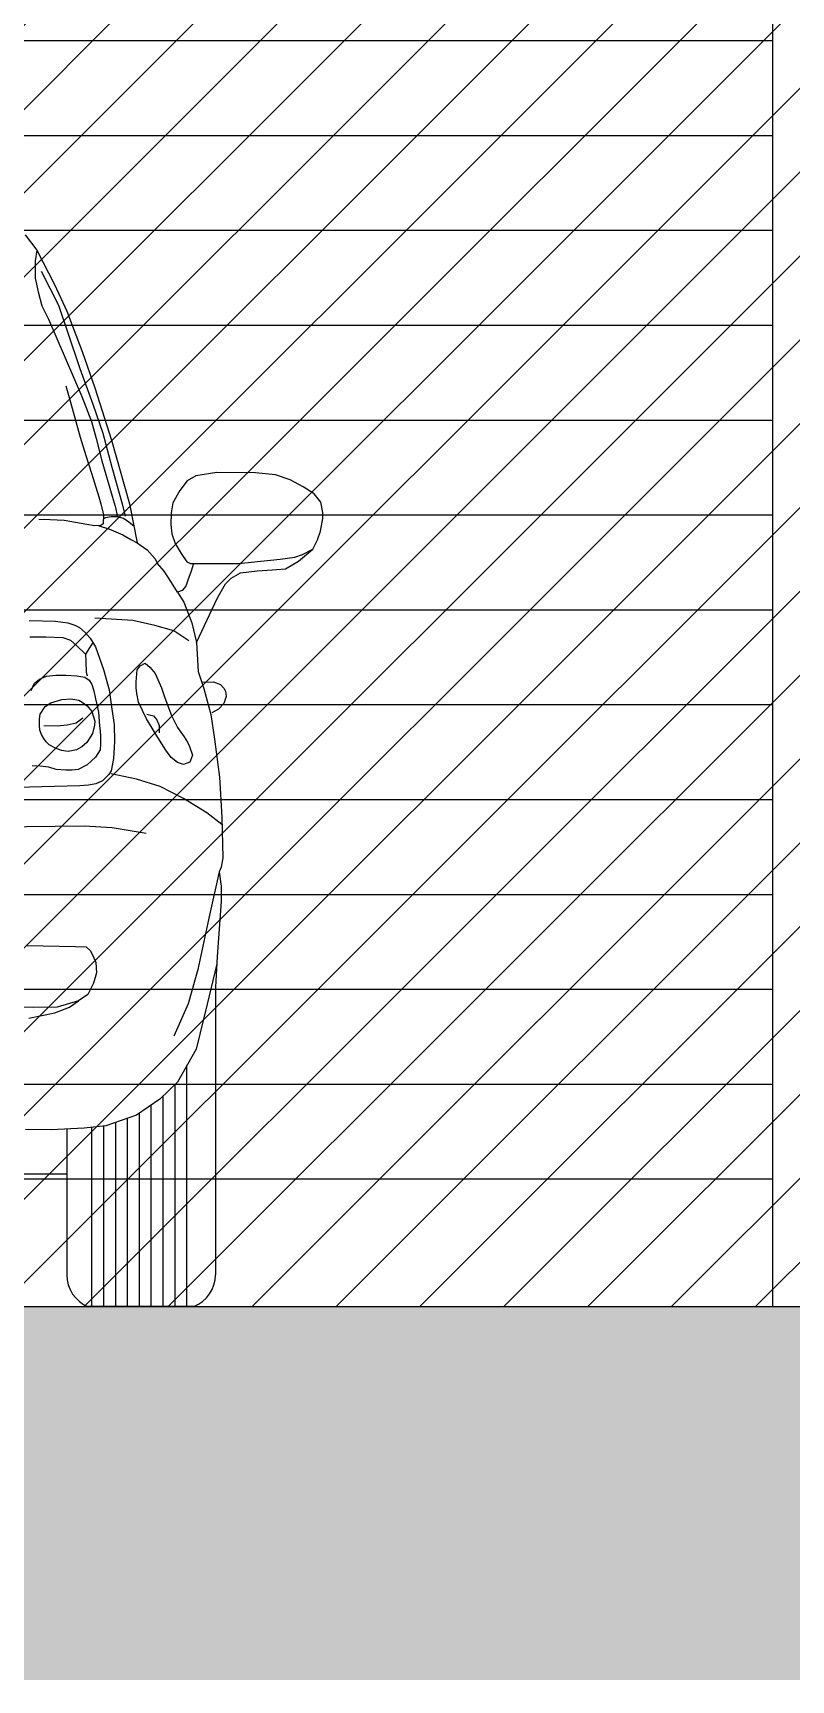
# Model space of a CAD drawing. Header units: metres. Extents: x -442 to 316, y -503 to 125.
# Drawn here: x -8.308 to -7.294, y 42.565 to 44.77 of the extents above; entities that cross this region are included whole.
import ezdxf

# ---------------------------------------------------------------- set-up
doc = ezdxf.new("R2010")
doc.units = ezdxf.units.M
for name, color, linetype in [('FIGURE_SAGOME', 252, 'Continuous'), ('SRAFA', 251, 'Continuous'), ('SRAFY', 3, 'Continuous'), ('ZDIVO', 1, 'Continuous')]:
    doc.layers.add(name, color=color, linetype=linetype)

msp = doc.modelspace()

# ---------------------------------------------------------------- hatches: boundary and pattern name
at = {"layer": 'SRAFA', "linetype": 'Continuous'}
h = msp.add_hatch(dxfattribs=at)
h.set_pattern_fill('LINE,_O', color=256, scale=0.04)
h.set_pattern_definition([(0, (135.51501, 264.59713), (0, 0.127), [])])
h.paths.add_polyline_path([(-12.918651, 45.565467), (-12.918651, 43.170983), (-7.318651, 43.170983), (-7.318651, 45.565467)])
msp.add_hatch(color=256, dxfattribs=at).paths.add_polyline_path([(5.65919, 43.565467), (-2.908651, 43.565467), (-2.908651, 43.065467), (-13.358651, 43.065467), (-13.358651, 43.565467), (-15.864097, 43.565467), (-15.864097, 42.565413), (5.65919, 42.565413)])
at = {"layer": 'ZDIVO', "linetype": 'Continuous', "lineweight": 0}
h = msp.add_hatch(dxfattribs=at)
h.set_pattern_fill('ANSI31', color=256, scale=0.025, style=0)
h.set_pattern_definition([(45, (105.52936, 264.59713), (-0.0561266, 0.0561266), [])])
h.paths.add_polyline_path([(-7.118651, 45.615467), (-12.968651, 45.615467), (-12.968651, 43.065467), (-7.118651, 43.065467)])

# ---------------------------------------------------------------- linework, layer by layer
at = {"layer": 'FIGURE_SAGOME', "linetype": 'Continuous'}
for p, q in [((-8.318498, 44.500096), (-8.302625, 44.479795)), ((-8.302625, 44.479795), (-8.305213, 44.465307)), ((-8.302625, 44.479795), (-8.279047, 44.433607)), ((-8.305213, 44.465307), (-8.304942, 44.442228)), ((-8.304942, 44.442228), (-8.301141, 44.423763)), ((-8.296776, 44.451557), (-8.273977, 44.405943)), ((-8.279047, 44.433607), (-8.262571, 44.397879)), ((-8.301141, 44.423763), (-8.295983, 44.405298)), ((-8.295983, 44.405298), (-8.287025, 44.387375)), ((-8.287025, 44.387375), (-8.242456, 44.28352)), ((-8.273977, 44.405943), (-8.261281, 44.368974)), ((-8.262571, 44.397879), (-8.242056, 44.343789)), ((-8.261281, 44.368974), (-8.24527, 44.321344)), ((-8.242056, 44.343789), (-8.225179, 44.295274)), ((-8.24527, 44.321344), (-8.227786, 44.273328)), ((-8.26417, 44.298127), (-8.257517, 44.276346)), ((-8.242456, 44.28352), (-8.22977, 44.250331)), ((-8.225179, 44.295274), (-8.202849, 44.225316)), ((-8.257517, 44.276346), (-8.250487, 44.250299)), ((-8.227786, 44.273328), (-8.214686, 44.23485)), ((-8.250487, 44.250299), (-8.244816, 44.229459)), ((-8.22977, 44.250331), (-8.223514, 44.227598)), ((-8.214686, 44.23485), (-8.20221, 44.1893)), ((-8.244816, 44.229459), (-8.237024, 44.204786)), ((-8.223514, 44.227598), (-8.21562, 44.197621)), ((-8.202849, 44.225316), (-8.178705, 44.140033)), ((-8.237024, 44.204786), (-8.22956, 44.180957)), ((-8.21562, 44.197621), (-8.202158, 44.150338)), ((-8.20221, 44.1893), (-8.188723, 44.140058)), ((-8.22956, 44.180957), (-8.220018, 44.149295)), ((-8.101693, 44.170608), (-8.11132, 44.157913)), ((-8.089926, 44.17736), (-8.101693, 44.170608)), ((-8.061722, 44.182177), (-8.089926, 44.17736)), ((-8.010037, 44.181624), (-8.061722, 44.182177)), ((-7.983494, 44.178688), (-8.010037, 44.181624)), ((-7.963928, 44.172268), (-7.983494, 44.178688)), ((-7.946352, 44.162924), (-7.963928, 44.172268)), ((-8.220018, 44.149295), (-8.217296, 44.139917)), ((-8.202158, 44.150338), (-8.197827, 44.136859)), ((-8.11132, 44.157913), (-8.120679, 44.141436)), ((-7.931882, 44.153283), (-7.946352, 44.162924)), ((-7.92279, 44.142475), (-7.931882, 44.153283)), ((-8.217296, 44.139917), (-8.213667, 44.125397)), ((-8.213667, 44.125397), (-8.213969, 44.113298)), ((-8.203329, 44.122807), (-8.210917, 44.121372)), ((-8.194699, 44.122418), (-8.203329, 44.122807)), ((-8.197827, 44.136859), (-8.194699, 44.122418)), ((-8.186923, 44.120342), (-8.194699, 44.122418)), ((-8.188723, 44.140058), (-8.184504, 44.123418)), ((-8.178705, 44.140033), (-8.16839, 44.087624)), ((-8.123086, 44.127928), (-8.123621, 44.11253)), ((-8.120679, 44.141436), (-8.123086, 44.127928)), ((-7.919935, 44.128236), (-7.92279, 44.142475)), ((-7.920147, 44.120317), (-7.919935, 44.128236)), ((-8.284765, 44.11867), (-8.300044, 44.118941)), ((-8.26627, 44.117593), (-8.284765, 44.11867)), ((-8.235916, 44.112294), (-8.26627, 44.117593)), ((-8.225443, 44.110511), (-8.235916, 44.112294)), ((-8.217275, 44.110928), (-8.225443, 44.110511)), ((-8.219973, 44.11079), (-8.20647, 44.106575)), ((-8.213969, 44.113298), (-8.217275, 44.110928)), ((-8.210917, 44.121372), (-8.213818, 44.119347)), ((-8.20647, 44.106575), (-8.187833, 44.098416)), ((-8.179643, 44.115417), (-8.186923, 44.120342)), ((-8.17272, 44.10962), (-8.179643, 44.115417)), ((-8.123621, 44.11253), (-8.122284, 44.099832)), ((-7.927351, 44.091637), (-7.923325, 44.103622)), ((-7.923325, 44.103622), (-7.920147, 44.120317)), ((-8.187833, 44.098416), (-8.176832, 44.0922)), ((-8.176832, 44.0922), (-8.16839, 44.087624)), ((-8.16839, 44.087624), (-8.155022, 44.078576)), ((-8.155022, 44.078576), (-8.145043, 44.066859)), ((-8.122284, 44.099832), (-8.11747, 44.086864)), ((-8.11747, 44.086864), (-8.109715, 44.073625)), ((-7.952654, 44.063058), (-7.933495, 44.079438)), ((-7.947291, 44.072248), (-7.933495, 44.079438)), ((-7.933495, 44.079438), (-7.927351, 44.091637)), ((-8.145043, 44.066859), (-8.141537, 44.060319)), ((-8.132393, 44.049873), (-8.141537, 44.060319)), ((-8.109715, 44.073625), (-8.102218, 44.062605)), ((-8.102218, 44.062605), (-8.09696, 44.059948)), ((-8.09696, 44.059948), (-8.032736, 44.060125)), ((-8.093382, 44.059958), (-8.096459, 44.049849)), ((-8.032736, 44.060125), (-8.003252, 44.063154)), ((-8.003252, 44.063154), (-7.977337, 44.065994)), ((-7.977337, 44.065994), (-7.957619, 44.068836)), ((-7.969959, 44.053161), (-7.952654, 44.063058)), ((-7.957619, 44.068836), (-7.947291, 44.072248)), ((-8.122375, 44.034534), (-8.132393, 44.049873)), ((-8.114768, 44.021603), (-8.122375, 44.034534)), ((-8.100787, 44.037911), (-8.103616, 44.029841)), ((-8.096459, 44.049849), (-8.100787, 44.037911)), ((-8.050407, 44.032904), (-8.042562, 44.040522)), ((-8.042562, 44.040522), (-8.030494, 44.04753)), ((-8.030494, 44.04753), (-8.007866, 44.050268)), ((-8.007866, 44.050268), (-7.987953, 44.051788)), ((-7.987953, 44.051788), (-7.969959, 44.053161)), ((-8.108443, 44.023788), (-8.114768, 44.021603)), ((-8.114768, 44.021603), (-8.106259, 44.008521)), ((-8.103616, 44.029841), (-8.108443, 44.023788)), ((-8.089203, 43.954287), (-8.060966, 44.014314)), ((-8.060966, 44.014314), (-8.050407, 44.032904)), ((-8.106259, 44.008521), (-8.095188, 43.980603)), ((-8.313173, 43.983865), (-8.277957, 43.983047)), ((-8.277957, 43.983047), (-8.261342, 43.980869)), ((-8.261342, 43.980869), (-8.251869, 43.977761)), ((-8.251869, 43.977761), (-8.245814, 43.974343)), ((-8.245814, 43.974343), (-8.238205, 43.967818)), ((-8.238205, 43.967818), (-8.231373, 43.960206)), ((-8.17455, 43.983658), (-8.225218, 43.987104)), ((-8.145066, 43.977353), (-8.17455, 43.983658)), ((-8.119589, 43.969903), (-8.145066, 43.977353)), ((-8.099551, 43.956442), (-8.119589, 43.969903)), ((-8.095188, 43.980603), (-8.089203, 43.954287)), ((-8.311999, 43.961949), (-8.290835, 43.962202)), ((-8.290835, 43.962202), (-8.268006, 43.960892)), ((-8.268006, 43.960892), (-8.257788, 43.95741)), ((-8.257788, 43.95741), (-8.249091, 43.950015)), ((-8.249091, 43.950015), (-8.237568, 43.938922)), ((-8.232351, 43.947225), (-8.237568, 43.938922)), ((-8.227723, 43.954303), (-8.232351, 43.947225)), ((-8.231373, 43.960206), (-8.224074, 43.948401)), ((-8.224074, 43.948401), (-8.213539, 43.91824)), ((-8.089203, 43.954287), (-8.086748, 43.915566)), ((-8.237568, 43.938922), (-8.237237, 43.928747)), ((-8.237237, 43.928747), (-8.236779, 43.91485)), ((-8.164307, 43.923016), (-8.15762, 43.926559)), ((-8.15762, 43.926559), (-8.151326, 43.921052)), ((-8.306005, 43.899879), (-8.29926, 43.905275)), ((-8.29926, 43.905275), (-8.289625, 43.909128)), ((-8.289625, 43.909128), (-8.277292, 43.910667)), ((-8.277292, 43.910667), (-8.264188, 43.910664)), ((-8.264188, 43.910664), (-8.249157, 43.909698)), ((-8.249157, 43.909698), (-8.238365, 43.90796)), ((-8.238365, 43.90796), (-8.232776, 43.903912)), ((-8.236779, 43.91485), (-8.235557, 43.90981)), ((-8.232776, 43.903912), (-8.229308, 43.898321)), ((-8.213539, 43.91824), (-8.206052, 43.891149)), ((-8.169814, 43.901769), (-8.168634, 43.917901)), ((-8.169814, 43.893506), (-8.169814, 43.901769)), ((-8.168634, 43.917901), (-8.164307, 43.923016)), ((-8.151326, 43.921052), (-8.144246, 43.912791)), ((-8.144246, 43.912791), (-8.135985, 43.893907)), ((-8.086748, 43.915566), (-8.079353, 43.892781)), ((-8.082095, 43.901229), (-8.066463, 43.901916)), ((-8.066463, 43.901916), (-8.057181, 43.898307)), ((-8.310297, 43.890069), (-8.306005, 43.899879)), ((-8.229308, 43.898321), (-8.22661, 43.889647)), ((-8.22661, 43.889647), (-8.224105, 43.878852)), ((-8.206052, 43.891149), (-8.202309, 43.86516)), ((-8.168824, 43.886344), (-8.169814, 43.893506)), ((-8.166667, 43.874621), (-8.168824, 43.886344)), ((-8.135985, 43.893907), (-8.131658, 43.880137)), ((-8.131658, 43.880137), (-8.122611, 43.856532)), ((-8.079353, 43.892781), (-8.07011, 43.858044)), ((-8.057181, 43.898307), (-8.052718, 43.893437)), ((-8.052718, 43.893437), (-8.050219, 43.889469)), ((-8.049505, 43.882075), (-8.052539, 43.872878)), ((-8.050219, 43.889469), (-8.049505, 43.882075)), ((-8.299292, 43.851731), (-8.298281, 43.858545)), ((-8.298281, 43.858545), (-8.291443, 43.868514)), ((-8.291443, 43.868514), (-8.284135, 43.87352)), ((-8.284135, 43.87352), (-8.26952, 43.877984)), ((-8.26952, 43.877984), (-8.25707, 43.879064)), ((-8.25707, 43.879064), (-8.246785, 43.877032)), ((-8.246785, 43.877032), (-8.240831, 43.873782)), ((-8.240831, 43.873782), (-8.235282, 43.869449)), ((-8.235282, 43.869449), (-8.229328, 43.862139)), ((-8.229328, 43.862139), (-8.225268, 43.849279)), ((-8.224105, 43.878852), (-8.22237, 43.871527)), ((-8.22237, 43.871527), (-8.22025, 43.861118)), ((-8.22025, 43.861118), (-8.219078, 43.842915)), ((-8.202309, 43.86516), (-8.19937, 43.844752)), ((-8.156047, 43.852197), (-8.166667, 43.874621)), ((-8.155803, 43.858434), (-8.146691, 43.856201)), ((-8.07011, 43.858044), (-8.064935, 43.824802)), ((-8.059858, 43.865306), (-8.068427, 43.860439)), ((-8.052539, 43.872878), (-8.059858, 43.865306)), ((-8.299292, 43.84388), (-8.299292, 43.851731)), ((-8.29875, 43.837112), (-8.299292, 43.84388)), ((-8.29645, 43.831156), (-8.29875, 43.837112)), ((-8.293473, 43.843473), (-8.275474, 43.842928)), ((-8.275474, 43.842928), (-8.262348, 43.844008)), ((-8.262348, 43.844008), (-8.250168, 43.846712)), ((-8.250168, 43.846712), (-8.241372, 43.853478)), ((-8.225809, 43.843594), (-8.228381, 43.832631)), ((-8.225268, 43.849279), (-8.225809, 43.843594)), ((-8.219078, 43.842915), (-8.218115, 43.835976)), ((-8.218115, 43.835976), (-8.217729, 43.828459)), ((-8.19937, 43.844752), (-8.199006, 43.821992)), ((-8.141099, 43.827019), (-8.156047, 43.852197)), ((-8.146691, 43.856201), (-8.14222, 43.851042)), ((-8.14222, 43.851042), (-8.139126, 43.843304)), ((-8.139126, 43.843304), (-8.139126, 43.833673)), ((-8.122611, 43.856532), (-8.114744, 43.840402)), ((-8.114744, 43.840402), (-8.105696, 43.828206)), ((-8.293608, 43.825876), (-8.29645, 43.831156)), ((-8.29036, 43.821409), (-8.293608, 43.825876)), ((-8.286165, 43.817347), (-8.29036, 43.821409)), ((-8.277639, 43.813014), (-8.286165, 43.817347)), ((-8.24259, 43.814631), (-8.249897, 43.810572)), ((-8.235688, 43.820585), (-8.24259, 43.814631)), ((-8.228381, 43.832631), (-8.235688, 43.820585)), ((-8.217729, 43.819014), (-8.218115, 43.810533)), ((-8.217729, 43.828459), (-8.217729, 43.819014)), ((-8.199006, 43.821992), (-8.200107, 43.799088)), ((-8.130085, 43.810103), (-8.141099, 43.827019)), ((-8.105696, 43.828206), (-8.101369, 43.821125)), ((-8.101369, 43.821125), (-8.098616, 43.815224)), ((-8.098616, 43.815224), (-8.094682, 43.803421)), ((-8.064935, 43.824802), (-8.058242, 43.774281)), ((-8.269926, 43.809899), (-8.277639, 43.813014)), ((-8.260724, 43.808408), (-8.269926, 43.809899)), ((-8.249897, 43.810572), (-8.260724, 43.808408)), ((-8.224281, 43.800897), (-8.235458, 43.790683)), ((-8.218115, 43.810533), (-8.224281, 43.800897)), ((-8.200107, 43.799088), (-8.203108, 43.782727)), ((-8.123004, 43.800661), (-8.130085, 43.810103)), ((-8.11435, 43.793974), (-8.123004, 43.800661)), ((-8.106483, 43.791222), (-8.11435, 43.793974)), ((-8.098222, 43.793978), (-8.106483, 43.791222)), ((-8.094682, 43.803421), (-8.098222, 43.793978)), ((-8.2985, 43.788879), (-8.309209, 43.78924)), ((-8.286911, 43.787417), (-8.2985, 43.788879)), ((-8.27689, 43.784331), (-8.286911, 43.787417)), ((-8.264172, 43.783364), (-8.27689, 43.784331)), ((-8.255307, 43.783363), (-8.264172, 43.783364)), ((-8.247599, 43.784325), (-8.255307, 43.783363)), ((-8.235458, 43.790683), (-8.247599, 43.784325)), ((-8.215058, 43.769305), (-8.223636, 43.765288)), ((-8.206257, 43.777732), (-8.215058, 43.769305)), ((-8.203108, 43.782727), (-8.206257, 43.777732)), ((-8.169643, 43.771267), (-8.203478, 43.778549)), ((-8.137706, 43.761456), (-8.169643, 43.771267)), ((-8.058242, 43.774281), (-8.055386, 43.720775)), ((-8.245136, 43.762577), (-8.329433, 43.76024)), ((-8.233734, 43.763227), (-8.245136, 43.762577)), ((-8.223636, 43.765288), (-8.233734, 43.763227)), ((-8.106717, 43.745635), (-8.137706, 43.761456)), ((-8.075412, 43.726335), (-8.106717, 43.745635)), ((-8.0551, 43.710862), (-8.075412, 43.726335)), ((-8.23932, 43.708578), (-8.412986, 43.706342)), ((-8.202017, 43.706332), (-8.23932, 43.708578)), ((-8.156619, 43.698679), (-8.202017, 43.706332)), ((-8.055386, 43.720775), (-8.053808, 43.666055)), ((-8.053808, 43.666055), (-8.056145, 43.653729)), ((-8.059, 43.647172), (-8.072469, 43.585396)), ((-8.056145, 43.653729), (-8.059, 43.647172)), ((-8.059, 43.647172), (-8.056145, 43.628287)), ((-8.056145, 43.628287), (-8.056145, 43.607829)), ((-8.056145, 43.607829), (-8.061343, 43.533986)), ((-8.072469, 43.585396), (-8.087326, 43.516447)), ((-8.3161, 43.54868), (-8.251024, 43.547439)), ((-8.251024, 43.547439), (-8.236637, 43.547165)), ((-8.236637, 43.547165), (-8.231498, 43.542115)), ((-8.231498, 43.542115), (-8.227795, 43.53535)), ((-8.227795, 43.53535), (-8.22377, 43.525848)), ((-8.061343, 43.533986), (-8.06368, 43.492808)), ((-8.222804, 43.511999), (-8.22699, 43.498312)), ((-8.22377, 43.525848), (-8.222804, 43.511999)), ((-8.087326, 43.516447), (-8.1004, 43.47068)), ((-8.061893, 43.524303), (-8.074892, 43.470413)), ((-8.234396, 43.483176), (-8.246954, 43.474644)), ((-8.22699, 43.498312), (-8.234396, 43.483176)), ((-8.06368, 43.492808), (-8.06368, 43.108002)), ((-8.306721, 43.465888), (-8.500142, 43.467795)), ((-8.275648, 43.466364), (-8.306721, 43.465888)), ((-8.278859, 43.458432), (-8.259148, 43.466355)), ((-8.246954, 43.474644), (-8.275648, 43.466364)), ((-8.259148, 43.466355), (-8.246954, 43.474644)), ((-8.1004, 43.47068), (-8.119417, 43.427292)), ((-8.074892, 43.470413), (-8.089749, 43.409785)), ((-8.313459, 43.451514), (-8.278859, 43.458432)), ((-8.089749, 43.409785), (-8.114708, 43.365804)), ((-8.102005, 43.065467), (-8.102005, 43.388189)), ((-8.114708, 43.365804), (-8.138268, 43.342938)), ((-8.11788, 43.065467), (-8.11788, 43.362726)), ((-8.138268, 43.342938), (-8.169567, 43.321656)), ((-8.14963, 43.065467), (-8.14963, 43.335213)), ((-8.133755, 43.065467), (-8.133755, 43.347318)), ((-8.210465, 43.307473), (-8.23926, 43.304139)), ((-8.21313, 43.065467), (-8.21313, 43.307164)), ((-8.169567, 43.321656), (-8.210465, 43.307473)), ((-8.197255, 43.065467), (-8.197255, 43.312054)), ((-8.18138, 43.065467), (-8.18138, 43.31756)), ((-8.165505, 43.065467), (-8.165505, 43.324419)), ((-8.2837, 43.30216), (-8.317989, 43.302461)), ((-8.23926, 43.304139), (-8.2837, 43.30216)), ((-8.262785, 43.303092), (-8.262785, 43.108002)), ((-8.229005, 43.065467), (-8.229005, 43.305326)), ((-8.861193, 43.241338), (-8.271742, 43.243154)), ((-8.271742, 43.243154), (-8.262785, 43.243303)), ((-8.092823, 43.065467), (-8.234794, 43.065467))]:
    msp.add_line(p, q, dxfattribs=at)
for centre, start, end in [((-8.216582, 43.10793), 179.910271, 247.74291), ((-8.109881, 43.108406), 291.665901, 359.49854)]:
    msp.add_arc(centre, 0.046203, start, end, dxfattribs=at)
at = {"layer": 'SRAFY', "linetype": 'Continuous'}
msp.add_line((-7.318651, 45.565467), (-7.318651, 43.065467), dxfattribs=at)
at = {"layer": 'ZDIVO', "linetype": 'Continuous'}
msp.add_line((-13.358651, 43.065467), (-2.908651, 43.065467), dxfattribs=at)

doc.saveas('drawing.dxf')
